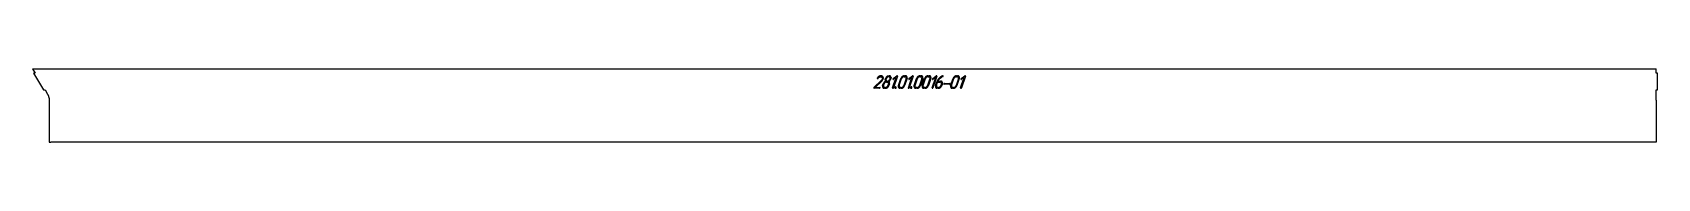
# Model space of a CAD drawing. Header units: millimetres. Extents: x 48 to 1974, y 43 to 130.
import ezdxf

# ---------------------------------------------------------------- set-up
doc = ezdxf.new("R2010")
doc.units = ezdxf.units.MM
doc.linetypes.add('K5LT_BASIC', pattern=[0])
doc.layers.add('Engraving', color=7, linetype='Continuous')

msp = doc.modelspace()

# ---------------------------------------------------------------- linework, layer by layer
at = {"color": 150, "linetype": 'K5LT_BASIC', "lineweight": 25, "true_color": 0x0080ff}
for p, q in [((48.5, 130.2), (1972.3, 130.2)), ((48.5, 130.2), (51.5, 125.2)), ((51.5, 125.2), (49.7, 125.2)), ((49.7, 125.2), (61.7, 105.2)), ((1972.3, 125.2), (1972.3, 130.2)), ((1973.8, 125.2), (1972.3, 125.2)), ((1973.8, 105.2), (1973.8, 125.2)), ((61.7, 105.2), (63.4, 105.2)), ((63.4, 105.2), (66.4, 100.2)), ((1972.3, 100.2), (1972.3, 105.2)), ((1972.3, 105.2), (1973.8, 105.2)), ((1972.3, 93.2), (1972.3, 100.2)), ((68.4, 93.2), (68.4, 43.2)), ((1972.3, 93.2), (1972.3, 43.2)), ((68.4, 43.2), (70.1, 43.2)), ((1972.3, 43.2), (70.1, 43.2))]:
    msp.add_line(p, q, dxfattribs=at)
msp.add_open_spline([(66.4, 100.2), (66.5, 99.9), (66.8, 99.3), (67.1, 98.5), (67.5, 97.6), (67.8, 96.7), (68, 95.8), (68.2, 94.9), (68.3, 94), (68.4, 93.4), (68.4, 93.2)], degree=3, dxfattribs=at)
at = {"layer": 'Engraving', "color": 150, "linetype": 'K5LT_BASIC', "lineweight": 25, "true_color": 0x0080ff}
for p, q in [((1045.5, 107.9), (1054.3, 116.7)), ((1055, 116.1), (1047, 108.1)), ((1049.4, 119.2), (1049.5, 119.4)), ((1054.3, 116.7), (1054.7, 117.1)), ((1054.7, 117.1), (1055, 117.5)), ((1058.8, 117.7), (1059.2, 118.8)), ((1059.8, 117.7), (1060.2, 118.7)), ((1062.1, 121.7), (1062.7, 121.9)), ((1062.7, 121.9), (1063.1, 121.9)), ((1063.1, 121.9), (1063.4, 121.9)), ((1064.5, 118.7), (1064.1, 117.7)), ((1065.5, 118.7), (1065.1, 117.7)), ((1065.6, 119.1), (1065.5, 118.7)), ((1065.7, 119.4), (1065.6, 119.1)), ((1065.7, 120), (1065.7, 119.4)), ((1067.5, 107.6), (1071.8, 120.1)), ((1068.3, 118.6), (1072.5, 121.7)), ((1073.3, 121.4), (1068.6, 107.6)), ((1071.8, 120.1), (1068.7, 117.8)), ((1074.4, 110.3), (1077.3, 118.7)), ((1075.5, 110.3), (1078.3, 118.7)), ((1083.6, 118.7), (1080.8, 110.3)), ((1081.2, 120.8), (1082.2, 120.8)), ((1081.5, 121.9), (1082.6, 121.9)), ((1084.7, 118.7), (1081.8, 110.3)), ((1086.2, 107.6), (1090.4, 120.1)), ((1086.9, 118.6), (1091.2, 121.7)), ((1091.9, 121.4), (1087.3, 107.6)), ((1090.4, 120.1), (1087.4, 117.8)), ((1093, 110.3), (1095.9, 118.7)), ((1094.1, 110.3), (1097, 118.7)), ((1102.3, 118.7), (1099.4, 110.3)), ((1099.8, 120.8), (1100.9, 120.8)), ((1100.2, 121.9), (1101.2, 121.9)), ((1103.4, 118.7), (1100.5, 110.3)), ((1102.6, 110.3), (1105.5, 118.7)), ((1103.6, 110.3), (1106.5, 118.7)), ((1111.8, 118.7), (1108.9, 110.3)), ((1109.4, 120.8), (1110.4, 120.8)), ((1109.7, 121.9), (1110.8, 121.9)), ((1112.9, 118.7), (1110, 110.3)), ((1114.4, 107.6), (1118.6, 120.1)), ((1115.1, 118.6), (1119.3, 121.7)), ((1120.1, 121.4), (1115.4, 107.6)), ((1118.6, 120.1), (1115.6, 117.8)), ((1121.3, 115.5), (1124.5, 115.5)), ((1126.5, 120.7), (1126, 120.5)), ((1126.8, 120.8), (1126.5, 120.7)), ((1127, 120.9), (1126.8, 120.8)), ((1127, 121.9), (1127.2, 121.9)), ((1136.3, 110.3), (1139.2, 118.7)), ((1137.4, 110.3), (1140.2, 118.7)), ((1145.6, 118.7), (1142.7, 110.3)), ((1143.1, 120.8), (1144.1, 120.8)), ((1143.4, 121.9), (1144.5, 121.9)), ((1146.6, 118.7), (1143.7, 110.3)), ((1148.1, 107.6), (1152.4, 120.1)), ((1148.8, 118.6), (1153.1, 121.7)), ((1153.8, 121.4), (1149.2, 107.6)), ((1152.4, 120.1), (1149.3, 117.8)), ((1052, 107.1), (1045.7, 107.1)), ((1047, 108.1), (1052.4, 108.1)), ((1055.7, 110.3), (1056.5, 112.4)), ((1056.8, 110.3), (1057.5, 112.4)), ((1058.9, 107.1), (1057.8, 107.1)), ((1059.3, 108.1), (1058.2, 108.1)), ((1060.4, 114.5), (1061.4, 114.5)), ((1062.8, 112.4), (1062.1, 110.3)), ((1063.9, 112.4), (1063.2, 110.3)), ((1077.6, 107.1), (1076.5, 107.1)), ((1077.9, 108.1), (1076.9, 108.1)), ((1096.2, 107.1), (1095.1, 107.1)), ((1096.6, 108.1), (1095.5, 108.1)), ((1105.7, 107.1), (1104.7, 107.1)), ((1106.1, 108.1), (1105, 108.1)), ((1118.4, 110.3), (1120.1, 115)), ((1119.5, 110.3), (1120.9, 114.5)), ((1121.6, 107.1), (1120.5, 107.1)), ((1120.9, 114.5), (1124.1, 114.5)), ((1122, 108.1), (1120.9, 108.1)), ((1125.5, 112.4), (1124.8, 110.3)), ((1126.6, 112.4), (1125.9, 110.3)), ((1134.9, 111.8), (1128.5, 111.8)), ((1128.9, 112.9), (1135.2, 112.9)), ((1139.5, 107.1), (1138.4, 107.1)), ((1139.8, 108.1), (1138.8, 108.1))]:
    msp.add_line(p, q, dxfattribs=at)
for points in [[(1049.4, 119.2), (1049.4, 119), (1049.5, 118.8)], [(1051.6, 121.3), (1050.4, 120.7), (1049.5, 119.4)], [(1049.5, 118.8), (1049.6, 118.7), (1049.8, 118.7)], [(1049.8, 118.7), (1050, 118.7), (1050.1, 118.8)], [(1050.1, 118.8), (1050.3, 118.9), (1050.4, 119)], [(1050.4, 119), (1051.1, 120), (1051.9, 120.4)], [(1053.7, 121.9), (1052.6, 121.9), (1051.6, 121.3)], [(1051.9, 120.4), (1052.7, 120.8), (1053.4, 120.8)], [(1053.4, 120.8), (1053.9, 120.8), (1054.4, 120.6)], [(1056.1, 120.9), (1055.2, 121.9), (1053.7, 121.9)], [(1054.4, 120.6), (1054.8, 120.4), (1055.1, 120.1)], [(1055.3, 118.3), (1055.2, 117.9), (1055, 117.5)], [(1055, 116.1), (1055.6, 116.8), (1055.9, 117.3)], [(1055.1, 120.1), (1055.7, 119.3), (1055.3, 118.3)], [(1055.9, 117.3), (1056.3, 117.8), (1056.4, 118.3)], [(1056.4, 118.3), (1057, 119.8), (1056.1, 120.9)], [(1058.8, 117.7), (1058.5, 116.9), (1058.6, 116.3)], [(1058.6, 116.3), (1058.7, 115.6), (1059.1, 115.2)], [(1060.8, 121), (1059.6, 120), (1059.2, 118.8)], [(1059.8, 117.7), (1059.5, 116.8), (1060, 116.2)], [(1060, 116.2), (1060.4, 115.5), (1061.2, 115.5)], [(1061.3, 120.2), (1060.5, 119.6), (1060.2, 118.7)], [(1062.1, 121.7), (1061.5, 121.5), (1060.8, 121)], [(1061.2, 115.5), (1062.1, 115.5), (1062.9, 116.2)], [(1063.1, 120.8), (1062.2, 120.8), (1061.3, 120.2)], [(1062.9, 116.2), (1063.8, 116.8), (1064.1, 117.7)], [(1064.3, 120.2), (1063.9, 120.8), (1063.1, 120.8)], [(1063.1, 115.2), (1063.9, 115.7), (1064.4, 116.3)], [(1065.4, 121), (1064.7, 121.9), (1063.4, 121.9)], [(1064.5, 118.7), (1064.8, 119.6), (1064.3, 120.2)], [(1064.4, 116.3), (1064.9, 116.9), (1065.1, 117.7)], [(1065.7, 120), (1065.7, 120.5), (1065.4, 121)], [(1068, 118.2), (1067.9, 118), (1068, 117.8)], [(1068.3, 118.6), (1068, 118.3), (1068, 118.2)], [(1068, 117.8), (1068.1, 117.7), (1068.3, 117.7)], [(1068.3, 117.7), (1068.5, 117.7), (1068.7, 117.8)], [(1072.9, 121.9), (1072.7, 121.9), (1072.5, 121.7)], [(1073.2, 121.8), (1073.1, 121.9), (1072.9, 121.9)], [(1073.3, 121.4), (1073.4, 121.6), (1073.2, 121.8)], [(1079, 121), (1077.7, 120), (1077.3, 118.7)], [(1079.5, 120.2), (1078.6, 119.6), (1078.3, 118.7)], [(1081.5, 121.9), (1080.2, 121.9), (1079, 121)], [(1081.2, 120.8), (1080.3, 120.8), (1079.5, 120.2)], [(1083.5, 120.2), (1083.1, 120.8), (1082.2, 120.8)], [(1084.5, 121), (1083.9, 121.9), (1082.6, 121.9)], [(1083.6, 118.7), (1083.9, 119.6), (1083.5, 120.2)], [(1084.7, 118.7), (1085.2, 120.1), (1084.5, 121)], [(1086.9, 118.6), (1086.7, 118.3), (1086.6, 118.2)], [(1086.6, 118.2), (1086.6, 118), (1086.7, 117.8)], [(1086.7, 117.8), (1086.8, 117.7), (1087, 117.7)], [(1087, 117.7), (1087.2, 117.7), (1087.4, 117.8)], [(1091.6, 121.9), (1091.4, 121.9), (1091.2, 121.7)], [(1091.9, 121.8), (1091.8, 121.9), (1091.6, 121.9)], [(1091.9, 121.4), (1092, 121.6), (1091.9, 121.8)], [(1097.6, 121), (1096.4, 120), (1095.9, 118.7)], [(1098.1, 120.2), (1097.3, 119.6), (1097, 118.7)], [(1100.2, 121.9), (1098.9, 121.9), (1097.6, 121)], [(1099.8, 120.8), (1098.9, 120.8), (1098.1, 120.2)], [(1102.2, 120.2), (1101.8, 120.8), (1100.9, 120.8)], [(1103.2, 121), (1102.5, 121.9), (1101.2, 121.9)], [(1102.3, 118.7), (1102.6, 119.6), (1102.2, 120.2)], [(1103.4, 118.7), (1103.8, 120.1), (1103.2, 121)], [(1107.1, 121), (1105.9, 120), (1105.5, 118.7)], [(1107.6, 120.2), (1106.8, 119.6), (1106.5, 118.7)], [(1109.7, 121.9), (1108.4, 121.9), (1107.1, 121)], [(1109.4, 120.8), (1108.5, 120.8), (1107.6, 120.2)], [(1111.7, 120.2), (1111.3, 120.8), (1110.4, 120.8)], [(1112.7, 121), (1112.1, 121.9), (1110.8, 121.9)], [(1111.8, 118.7), (1112.1, 119.6), (1111.7, 120.2)], [(1112.9, 118.7), (1113.3, 120.1), (1112.7, 121)], [(1115.1, 118.6), (1114.8, 118.3), (1114.8, 118.2)], [(1114.8, 118.2), (1114.7, 118), (1114.8, 117.8)], [(1114.8, 117.8), (1114.9, 117.7), (1115.2, 117.7)], [(1115.2, 117.7), (1115.4, 117.7), (1115.6, 117.8)], [(1119.7, 121.9), (1119.5, 121.9), (1119.3, 121.7)], [(1120.1, 121.8), (1120, 121.9), (1119.7, 121.9)], [(1120.1, 121.4), (1120.2, 121.6), (1120.1, 121.8)], [(1122.6, 119), (1120.8, 117.2), (1120.1, 115)], [(1121.3, 115.5), (1121.5, 116.2), (1122.1, 117)], [(1122.1, 117), (1122.7, 117.8), (1123.3, 118.5)], [(1127, 121.9), (1124.5, 121), (1122.6, 119)], [(1123.3, 118.5), (1124.2, 119.4), (1125, 119.9)], [(1126.4, 114.6), (1125.8, 115.5), (1124.5, 115.5)], [(1125, 119.9), (1125.5, 120.2), (1126, 120.5)], [(1127, 120.9), (1127.3, 121), (1127.4, 121.1)], [(1127.5, 121.7), (1127.4, 121.9), (1127.2, 121.9)], [(1127.4, 121.1), (1127.5, 121.2), (1127.5, 121.4)], [(1127.5, 121.4), (1127.6, 121.6), (1127.5, 121.7)], [(1140.9, 121), (1139.6, 120), (1139.2, 118.7)], [(1141.4, 120.2), (1140.5, 119.6), (1140.2, 118.7)], [(1143.4, 121.9), (1142.1, 121.9), (1140.9, 121)], [(1143.1, 120.8), (1142.2, 120.8), (1141.4, 120.2)], [(1145.4, 120.2), (1145, 120.8), (1144.1, 120.8)], [(1146.4, 121), (1145.8, 121.9), (1144.5, 121.9)], [(1145.6, 118.7), (1145.8, 119.6), (1145.4, 120.2)], [(1146.6, 118.7), (1147.1, 120.1), (1146.4, 121)], [(1148.8, 118.6), (1148.6, 118.3), (1148.5, 118.2)], [(1148.5, 118.2), (1148.5, 118), (1148.6, 117.8)], [(1148.6, 117.8), (1148.7, 117.7), (1148.9, 117.7)], [(1148.9, 117.7), (1149.1, 117.7), (1149.3, 117.8)], [(1153.5, 121.9), (1153.3, 121.9), (1153.1, 121.7)], [(1153.8, 121.8), (1153.7, 121.9), (1153.5, 121.9)], [(1153.8, 121.4), (1153.9, 121.6), (1153.8, 121.8)], [(1045.5, 107.9), (1045.4, 107.8), (1045.3, 107.6)], [(1045.3, 107.6), (1045.3, 107.4), (1045.3, 107.2)], [(1045.3, 107.2), (1045.5, 107.1), (1045.7, 107.1)], [(1052, 107.1), (1052.3, 107.1), (1052.4, 107.2)], [(1052.7, 108), (1052.5, 108.1), (1052.4, 108.1)], [(1052.4, 107.2), (1052.6, 107.4), (1052.7, 107.6)], [(1052.7, 107.6), (1052.8, 107.8), (1052.7, 108)], [(1055.7, 110.3), (1055.3, 108.9), (1056, 108)], [(1056, 108), (1056.6, 107.1), (1057.8, 107.1)], [(1057.4, 113.9), (1056.7, 113.2), (1056.5, 112.4)], [(1056.8, 110.3), (1056.5, 109.4), (1056.9, 108.8)], [(1056.9, 108.8), (1057.4, 108.1), (1058.2, 108.1)], [(1059.1, 115.2), (1058.1, 114.7), (1057.4, 113.9)], [(1058.7, 113.9), (1057.8, 113.3), (1057.5, 112.4)], [(1060.4, 114.5), (1059.5, 114.5), (1058.7, 113.9)], [(1058.9, 107.1), (1060.2, 107.1), (1061.5, 108)], [(1059.3, 108.1), (1060.1, 108.1), (1061, 108.8)], [(1061, 108.8), (1061.8, 109.4), (1062.1, 110.3)], [(1062.7, 113.9), (1062.3, 114.5), (1061.4, 114.5)], [(1061.5, 108), (1062.7, 108.9), (1063.2, 110.3)], [(1062.8, 112.4), (1063.1, 113.3), (1062.7, 113.9)], [(1064, 114.1), (1063.7, 114.8), (1063.1, 115.2)], [(1063.9, 112.4), (1064.2, 113.3), (1064, 114.1)], [(1067.5, 107.6), (1067.4, 107.3), (1067.6, 107.2)], [(1067.6, 107.2), (1067.8, 107.1), (1067.9, 107.1)], [(1067.9, 107.1), (1068.1, 107.1), (1068.3, 107.2)], [(1068.3, 107.2), (1068.5, 107.4), (1068.6, 107.6)], [(1070.3, 107.9), (1070.2, 107.6), (1070.3, 107.3)], [(1070.6, 108.4), (1070.3, 108.1), (1070.3, 107.9)], [(1070.3, 107.3), (1070.4, 107.1), (1070.8, 107.1)], [(1071.3, 108.7), (1070.9, 108.7), (1070.6, 108.4)], [(1070.8, 107.1), (1071.2, 107.1), (1071.5, 107.3)], [(1071.8, 108.4), (1071.6, 108.7), (1071.3, 108.7)], [(1071.5, 107.3), (1071.8, 107.6), (1071.9, 107.9)], [(1071.9, 107.9), (1072, 108.2), (1071.8, 108.4)], [(1074.4, 110.3), (1073.9, 108.9), (1074.6, 108)], [(1074.6, 108), (1075.3, 107.1), (1076.5, 107.1)], [(1075.5, 110.3), (1075.2, 109.4), (1075.6, 108.8)], [(1075.6, 108.8), (1076, 108.1), (1076.9, 108.1)], [(1077.6, 107.1), (1078.9, 107.1), (1080.1, 108)], [(1077.9, 108.1), (1078.8, 108.1), (1079.6, 108.7)], [(1079.6, 108.7), (1080.5, 109.3), (1080.8, 110.3)], [(1080.1, 108), (1081.4, 109), (1081.8, 110.3)], [(1086.2, 107.6), (1086.1, 107.3), (1086.2, 107.2)], [(1086.2, 107.2), (1086.4, 107.1), (1086.5, 107.1)], [(1086.5, 107.1), (1086.8, 107.1), (1087, 107.2)], [(1087, 107.2), (1087.2, 107.4), (1087.3, 107.6)], [(1089.3, 108.4), (1089, 108.1), (1088.9, 107.9)], [(1088.9, 107.9), (1088.8, 107.6), (1088.9, 107.3)], [(1088.9, 107.3), (1089.1, 107.1), (1089.5, 107.1)], [(1090, 108.7), (1089.6, 108.7), (1089.3, 108.4)], [(1089.5, 107.1), (1089.8, 107.1), (1090.1, 107.3)], [(1090.4, 108.4), (1090.3, 108.7), (1090, 108.7)], [(1090.1, 107.3), (1090.4, 107.6), (1090.5, 107.9)], [(1090.5, 107.9), (1090.6, 108.2), (1090.4, 108.4)], [(1093, 110.3), (1092.6, 108.9), (1093.3, 108)], [(1093.3, 108), (1093.9, 107.1), (1095.1, 107.1)], [(1094.1, 110.3), (1093.8, 109.4), (1094.2, 108.8)], [(1094.2, 108.8), (1094.7, 108.1), (1095.5, 108.1)], [(1096.2, 107.1), (1097.5, 107.1), (1098.8, 108)], [(1096.6, 108.1), (1097.4, 108.1), (1098.3, 108.7)], [(1098.3, 108.7), (1099.1, 109.3), (1099.4, 110.3)], [(1098.8, 108), (1100, 109), (1100.5, 110.3)], [(1102.6, 110.3), (1102.1, 108.9), (1102.8, 108)], [(1102.8, 108), (1103.5, 107.1), (1104.7, 107.1)], [(1103.6, 110.3), (1103.3, 109.4), (1103.8, 108.8)], [(1103.8, 108.8), (1104.2, 108.1), (1105, 108.1)], [(1105.7, 107.1), (1107.1, 107.1), (1108.3, 108)], [(1106.1, 108.1), (1106.9, 108.1), (1107.8, 108.7)], [(1107.8, 108.7), (1108.6, 109.3), (1108.9, 110.3)], [(1108.3, 108), (1109.6, 109), (1110, 110.3)], [(1114.4, 107.6), (1114.3, 107.3), (1114.4, 107.2)], [(1114.4, 107.2), (1114.6, 107.1), (1114.7, 107.1)], [(1114.7, 107.1), (1115, 107.1), (1115.1, 107.2)], [(1115.1, 107.2), (1115.3, 107.4), (1115.4, 107.6)], [(1118.4, 110.3), (1118, 108.9), (1118.7, 108)], [(1118.7, 108), (1119.3, 107.1), (1120.5, 107.1)], [(1119.5, 110.3), (1119.2, 109.4), (1119.6, 108.8)], [(1119.6, 108.8), (1120.1, 108.1), (1120.9, 108.1)], [(1121.6, 107.1), (1122.9, 107.1), (1124.2, 108)], [(1122, 108.1), (1122.9, 108.1), (1123.7, 108.8)], [(1123.7, 108.8), (1124.5, 109.4), (1124.8, 110.3)], [(1125.4, 113.9), (1125, 114.5), (1124.1, 114.5)], [(1124.2, 108), (1125.4, 108.9), (1125.9, 110.3)], [(1125.5, 112.4), (1125.8, 113.3), (1125.4, 113.9)], [(1126.6, 112.4), (1127, 113.7), (1126.4, 114.6)], [(1128.2, 112.4), (1128.1, 112.2), (1128.2, 112)], [(1128.4, 112.7), (1128.2, 112.5), (1128.2, 112.4)], [(1128.2, 112), (1128.3, 111.8), (1128.5, 111.8)], [(1128.9, 112.9), (1128.6, 112.9), (1128.4, 112.7)], [(1134.9, 111.8), (1135.1, 111.8), (1135.3, 112)], [(1135.5, 112.7), (1135.4, 112.9), (1135.2, 112.9)], [(1135.3, 112), (1135.5, 112.2), (1135.6, 112.4)], [(1135.6, 112.4), (1135.6, 112.6), (1135.5, 112.7)], [(1136.3, 110.3), (1135.9, 108.9), (1136.5, 108)], [(1136.5, 108), (1137.2, 107.1), (1138.4, 107.1)], [(1137.4, 110.3), (1137.1, 109.4), (1137.5, 108.8)], [(1137.5, 108.8), (1137.9, 108.1), (1138.8, 108.1)], [(1139.5, 107.1), (1140.8, 107.1), (1142, 108)], [(1139.8, 108.1), (1140.7, 108.1), (1141.5, 108.7)], [(1141.5, 108.7), (1142.4, 109.3), (1142.7, 110.3)], [(1142, 108), (1143.3, 109), (1143.7, 110.3)], [(1148.1, 107.6), (1148, 107.3), (1148.1, 107.2)], [(1148.1, 107.2), (1148.4, 107.1), (1148.5, 107.1)], [(1148.5, 107.1), (1148.7, 107.1), (1148.9, 107.2)], [(1148.9, 107.2), (1149.1, 107.4), (1149.2, 107.6)]]:
    msp.add_open_spline(points, degree=2, dxfattribs=at)

doc.saveas('drawing.dxf')
